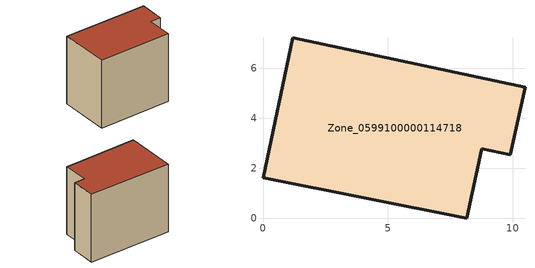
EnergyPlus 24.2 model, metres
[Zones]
Zone_0599100000114718
 floor ground (C_G): 0,1.62 1.2,7.22 10.49,5.25 9.9,2.53 8.75,2.77 8.16,0 z0
 wall outside (C_F): 1.2,7.22 0,1.62 8.16,0 8.75,2.77 9.9,2.53 10.49,5.25 1.2,7.22 z0:7.83
 roof outside (C_R): 10.49,5.25 1.2,7.22 0,1.62 8.16,0 8.75,2.77 9.9,2.53 z7.83
[BUILDING]
Pand.0599100000114718: North Axis=0; Terrain=City; Loads Convergence Tolerance Value=0.04; Temperature Convergence Tolerance Value=0.4; Solar Distribution=FullExterior; Maximum Number of Warmup Days=25; Minimum Number of Warmup Days=1
[Site:Location]
Rotterdam.The.Hague.AP_ZH_NLD Design_Conditions: Latitude=51.96; Longitude=4.45; Time Zone=1; Elevation=-4.5
[SITE:GROUNDTEMPERATURE:BUILDINGSURFACE]
18, 18, 18, 18, 18, 18, 18, 18, 18, 18, 18, 18
[MATERIAL] Thermal Absorptance=0.9; Solar Absorptance=0.7; Visible Absorptance=0.7
Name | Roughness | Thickness | Conductivity | Density | Specific Heat
G.TC.1975-1991 | MediumSmooth | 0.15 | 0.288461 | 540 | 1210
F.TC.1975-1991 | Rough | 0.3 | 0.230769 | 1920 | 840
R.TC.1975-1991 | MediumRough | 0.2 | 0.153846 | 1500 | 1000
[CONSTRUCTION]
C_G: G.TC.1975-1991
C_F: F.TC.1975-1991
C_R: R.TC.1975-1991
[ZONE]
Zone_0599100000114718: Type=1; Multiplier=1; Ceiling Height=Autocalculate; Volume=Autocalculate; Floor Area=autocalculate; Part of Total Floor Area=Yes
[ZONEINFILTRATION:DESIGNFLOWRATE]
Infil_Zone_0599100000114718: Zone or ZoneList or Space or SpaceList=Zone_0599100000114718; Schedule=AlwaysOn; Design Flow Rate Calculation Method=Flow/Area; Flow Rate per Floor Area=0.003; Constant Term Coefficient=1; Temperature Term Coefficient=0; Velocity Term Coefficient=0; Velocity Squared Term Coefficient=0
[HVACTEMPLATE:ZONE:IDEALLOADSAIRSYSTEM]
Zone_0599100000114718: Maximum Heating Supply Air Temperature=50; Minimum Cooling Supply Air Temperature=13; Maximum Heating Supply Air Humidity Ratio=0.0156; Minimum Cooling Supply Air Humidity Ratio=0.0077; Heating Limit=NoLimit; Cooling Limit=NoLimit; Dehumidification Control Type=ConstantSensibleHeatRatio; Cooling Sensible Heat Ratio=0.7; Dehumidification Setpoint=60; Humidification Control Type=None; Humidification Setpoint=30; Outdoor Air Method=None; Outdoor Air Flow Rate per Person=0.00944; Outdoor Air Flow Rate per Zone Floor Area=0; Outdoor Air Flow Rate per Zone=0; Demand Controlled Ventilation Type=None; Outdoor Air Economizer Type=NoEconomizer; Heat Recovery Type=None; Sensible Heat Recovery Effectiveness=0.7; Latent Heat Recovery Effectiveness=0.65
[ZONECONTROL:THERMOSTAT]
ThermostatControl_Zone_0599100000114718: Zone or ZoneList=Zone_0599100000114718; Control Type Schedule=DualSetpointControlType; Control 1=Thermostat_Zone_0599100000114718; Temperature Difference Between Cutout And Setpoint=0
[THERMOSTATSETPOINT:DUALSETPOINT]
Thermostat_Zone_0599100000114718: Heating Setpoint Temperature Schedule=HeatingSetpoint_Zone_0599100000114718; Cooling Setpoint Temperature Schedule=CoolingSetpoint_Zone_0599100000114718
[SCHEDULE:COMPACT]
HeatingSetpoint_Zone_0599100000114718: Through: 12/31, For: AllDays, Until: 24:00, 21
CoolingSetpoint_Zone_0599100000114718: Through: 12/31, For: AllDays, Until: 24:00, 24
DualSetpointControlType: Through: 12/31, For: AllDays, Until: 24:00, 4
AlwaysOn: Through: 12/31, For: AllDays, Until: 24:00, 1
